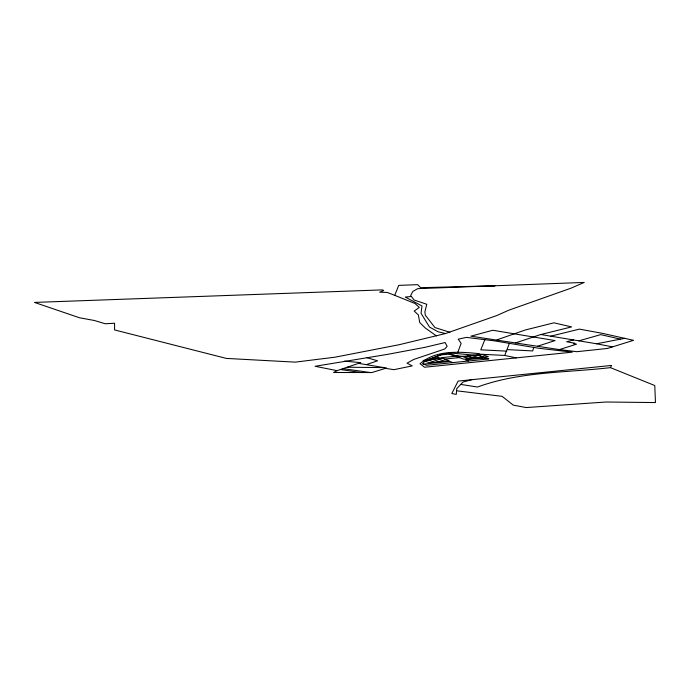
<?xml version="1.0" encoding="UTF-8"?>
<svg xmlns="http://www.w3.org/2000/svg" width="690" height="690" viewBox="0 0 690 690"><rect width="100%" height="100%" fill="white"/><g stroke="black" fill="none" stroke-linecap="round" stroke-linejoin="round"><path stroke-width="1.03" d="M471.822 379.69L458.108 381.096L451.803 393.55L456.288 394.387L456.702 388.694L462.973 382.07L471.822 379.69L611.564 365.441L610.434 367.641C566.059 372.79 520.001 371.462 477.506 387.03L460.868 384.434M509.384 343.335L504.752 355.428L479.033 354.151L479.196 353.651C459.635 351.736 435.804 349.666 420.081 363.734L424.523 367.244L572.295 352.159L538.812 348.269L494.972 340.938L466.423 337.384L458.212 339.17L461.144 343.344L457.858 352.185M533.775 347.398L532.689 350.934L507.435 349.614M484.837 339.73L480.749 349.813L506.779 351.141M449.906 332.278L434.933 327.56L425.307 315.149L424.885 311.846L426.765 304.273L414.155 300.029L410.654 295.579L412.836 291.447L417.717 288.653L584.232 282.434L570.803 288.256L508.763 310.215L496.653 315.606L445.481 333.555L399.07 344.733L335.073 357.179L295.277 362.138L226.355 358.412L114.583 329.932L114.566 323.239L105.225 323.757L94.358 320.488L79.445 317.754L34.5 302.418L382.458 289.886L383.683 290.507L379.673 292.189L387.306 292.457L394.723 295.337L398.725 285.375L417.683 284.668L420.693 287.696L495.066 285.764L487.373 286.048M337.082 370.659L333.563 372.488L371.867 372.548L386.555 368.029L358.541 363.371L337.082 370.659L315.097 366.278L387.28 354.41L424.798 347.372L445.136 342.533L447.137 346.346L444.705 349.019L413.707 359.456L407.048 363.173L412.249 365.89L393.904 369.676L385.589 368.365M425.204 360.905L440.694 354.962L450.829 353.927L455.986 355.755L488.313 358.722M537.45 346.259L555.071 340.575L492.764 330.26L470.882 336.185L559.366 349.597L576.849 351.693L607.485 348.45L633.541 340.325L602.844 333.425L579.402 329.121L550.775 336.168M496.981 339.834L525.418 329.958L553.966 322.825L571.587 326.913L540.805 334.521L515.715 342.852M366.839 364.475L377.594 360.792L367.011 357.748M358.541 363.371L360.792 362.63L344.353 361.129M559.366 349.597L576.555 344.155L573.373 343.629L574.83 343.24L566.671 341.757L573.519 339.946M578.901 340.843L600.74 334.624L620.5 339.152M540.805 334.521L596.539 343.767L624.804 338.324M430.836 358.748L439.573 357.851L436.235 356.67M458.195 355.954L440.729 357.739L449.138 360.706L429.542 362.707L423.168 360.456L442.764 358.455M457.461 356.954L481.956 354.453L488.339 356.713L463.844 359.205L455.426 356.238M444.55 359.085L459.247 357.584M423.462 364.139L449.777 361.457L452.994 362.595M482.086 358.162L465.457 359.861L468.674 360.991M410.93 296.502L405.28 297.062L422.004 305.972L421.038 313.295L429.508 327.051L438.012 331.735L445.481 333.555M347.329 367.218L384.201 367.606M456.659 390.79L502.113 396.327L513.239 405.116L526.203 407.566L606.139 402.003L655.466 402.572L654.775 385.538L610.434 367.641M343.094 368.65L370.271 372.54M340.601 369.521L360.81 372.531M596.539 343.767L612.22 346.82M504.752 355.428L516.12 357.894M477.057 354.953L483.44 357.213M472.158 355.454L478.541 357.713M467.259 355.954L473.642 358.205M462.36 356.454L468.743 358.705M449.164 354.099L455.253 356.256M437.865 358.955L444.239 361.206M432.966 359.456L439.34 361.707M428.067 359.956L434.441 362.207M394.723 295.337L415.044 303.505L419.287 307.455L414.198 311.052L418.364 314.933L419.71 322.497L425.247 327.966L436.399 335.909M425.411 360.689L422.478 363.794L426.679 365.277L488.9 358.929L479.55 355.626L451.286 353.082L443.075 353.918L425.411 360.689"/></g></svg>
